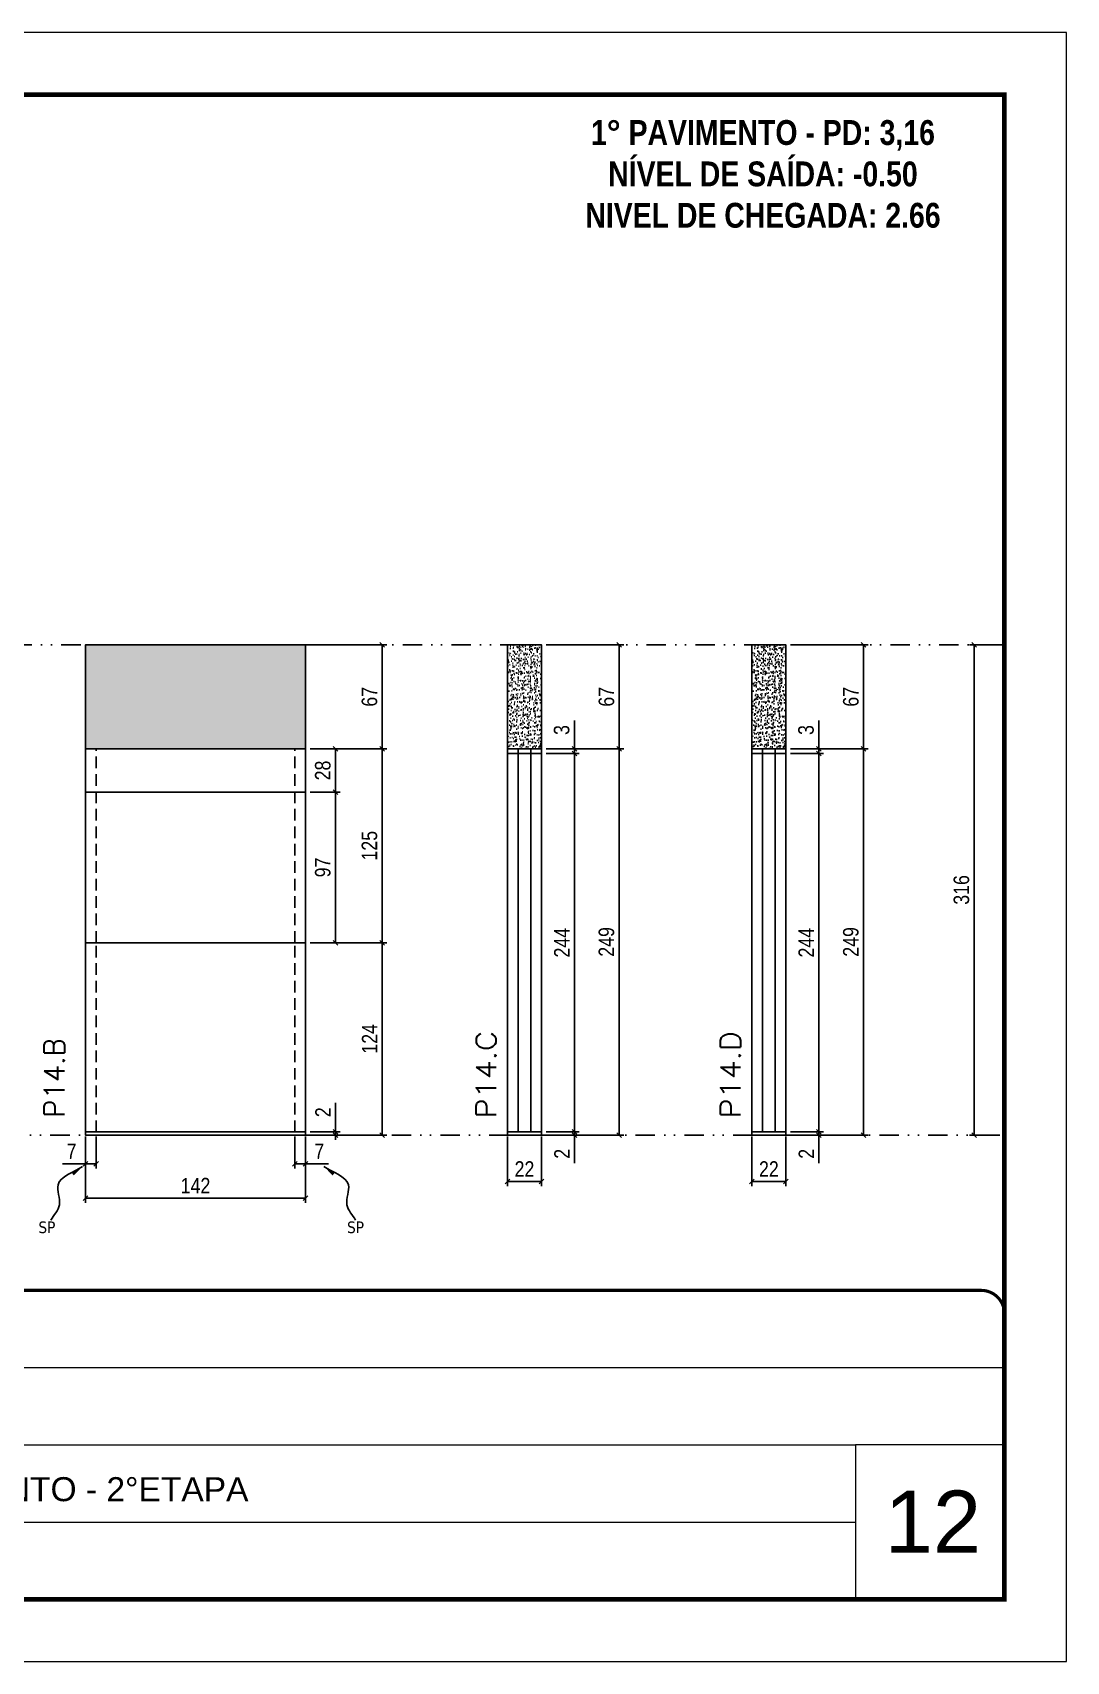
# Model space of a CAD drawing. Extents: x 14400 to 20667, y -21631 to 6985.
# Drawn here: x 20000 to 20667, y 3638 to 4688 of the extents above; entities that cross this region are included whole.
import ezdxf

# ---------------------------------------------------------------- set-up
doc = ezdxf.new("R2010")
doc.units = 0
for name, pattern in [('CONTINUO', [0]), ('DASHED', [0.75, 0.5, -0.25]), ('DIVIDE2', [0.625, 0.25, -0.125, 0, -0.125, 0, -0.125]), ('HIDDEN', [0.375, 0.25, -0.125])]:
    doc.linetypes.add(name, pattern=pattern)
for name, color, linetype, lineweight in [('CARIMBO', 255, 'Continuous', 9), ('Folhas', 255, 'Continuous', 9), ('SARRAFO DE PRESSAO', 251, 'DASHED', 9), ('Texto Seção', 7, 'Continuous', 15)]:
    doc.layers.add(name, color=color, linetype=linetype, lineweight=lineweight)
for name, color, linetype in [('COTA', 241, 'Continuous'), ('NOMENCLATURA', 7, 'Continuous'), ('Nível', 160, 'Continuous'), ('Painéis', 200, 'Continuous'), ('SARR_2.2x7', 40, 'Continuous'), ('texto', 7, 'Continuous')]:
    doc.layers.add(name, color=color, linetype=linetype)
doc.styles.add('ARIAL', font='arial.ttf')
doc.styles.add('COTA TECNICA', font='techl___.ttf', dxfattribs={"height": 10})
doc.styles.add('COTA TECNICA-50', font='techl___.ttf', dxfattribs={"height": 10})
doc.styles.add('REGUA-120', font='ROMANS.shx', dxfattribs={"height": 15})
doc.styles.add('ROMANC', font='techb___.ttf', dxfattribs={"height": 2.5})
doc.styles.get("Standard").update_dxf_attribs({"font": 'arial.ttf'})
doc.dimstyles.new('COTA PAINEL-50', dxfattribs={"dimtxt": 10, "dimasz": 3, "dimexe": 3, "dimexo": 3, "dimgap": 3, "dimtad": 1, "dimdec": 1, "dimzin": 12, "dimdsep": 46, "dimtxsty": 'COTA TECNICA-50', "dimblk1": 'OBLIQUE', "dimblk2": 'OBLIQUE', "dimsah": 1, "dimcen": 0.9, "dimclrd": 4, "dimclre": 4, "dimclrt": 240, "dimadec": 1, "dimazin": 3, "dimtfac": 1, "dimtdec": 1, "dimtmove": 0, "dimatfit": 3, "dimfxl": 1, "dimtolj": 1, "dimtzin": 12, "dimarcsym": 0})
doc.dimstyles.new('PAINEL', dxfattribs={"dimtxt": 10, "dimasz": 3, "dimexe": 3, "dimexo": 3, "dimgap": 3, "dimtad": 1, "dimdec": 1, "dimzin": 12, "dimdsep": 46, "dimtxsty": 'COTA TECNICA', "dimblk1": 'OBLIQUE', "dimblk2": 'OBLIQUE', "dimsah": 1, "dimcen": 0.9, "dimclrd": 4, "dimclre": 4, "dimclrt": 240, "dimadec": 1, "dimazin": 3, "dimtfac": 1, "dimtdec": 1, "dimtmove": 0, "dimatfit": 3, "dimfxl": 1, "dimtolj": 1, "dimtzin": 12, "dimarcsym": 0})
doc.dimstyles.get("Standard").update_dxf_attribs({"dimtxt": 0.18, "dimasz": 0.18, "dimexe": 0.18, "dimexo": 0.0625, "dimgap": 0.09, "dimtad": 0, "dimtih": 1, "dimtoh": 1, "dimdec": 4, "dimzin": 0, "dimdsep": 46, "dimtxsty": 'Standard', "dimcen": 0.09, "dimadec": 0, "dimazin": 0, "dimtfac": 1, "dimtdec": 4, "dimtofl": 0, "dimtmove": 0, "dimatfit": 3, "dimfxl": 1, "dimtolj": 1, "dimtzin": 0, "dimarcsym": 0})

# ---------------------------------------------------------------- blocks, each defined once
blk = doc.blocks.new('9999999999')
at = {"color": 30, "linetype": 'CONTINUO'}
for p, q in [((98564.6, 34379.6), (99584, 34379.6)), ((98564.6, 34329.8), (99488, 34329.8)), ((99584, 34329.8), (99488, 34329.8)), ((99488, 34329.8), (99488, 34230.2)), ((98564.6, 34280), (99488, 34280))]:
    blk.add_line(p, q, dxfattribs=at)
at = {"color": 30, "linetype": 'CONTINUO', "const_width": 2}
blk.add_lwpolyline([(99584, 34230.2), (99584, 34414.4, 0.414214), (99569, 34429.4), (98229, 34429.4, 0.414214), (98214, 34414.4), (98214, 34245.2, 0.414214), (98229, 34230.2), (99584, 34230.2)], format="xyb", dxfattribs=at)
at = {"layer": 'Folhas'}
blk.add_lwpolyline([(98139, 34190.2), (99624, 34190.2), (99624, 35240.2), (98139, 35240.2)], close=True, dxfattribs=at)
at = {"layer": 'Folhas', "color": 30, "const_width": 3}
blk.add_lwpolyline([(98214, 34230.2), (99584, 34230.2), (99584, 35200.2), (98214, 35200.2)], close=True, dxfattribs=at)
at = {"color": 7, "linetype": 'Continuous', "ltscale": 5, "style": 'ARIAL'}
blk.add_text('1°PAVIMENTO - 2°ETAPA', height=15.483, dxfattribs=at).set_placement((98837.7, 34293.5))
blk = doc.blocks.new('_Oblique')
at = {"color": 0, "linetype": 'ByBlock', "lineweight": -2}
blk.add_line((-0.5, -0.5), (0.5, 0.5), dxfattribs=at)
blk = doc.blocks.new('*D852')
at = {"layer": 'COTA', "color": 4, "lineweight": -2, "transparency": 16777216}
for p, q in [((20034.4, 3975.9), (20034.4, 3933.2)), ((20176.4, 3975.9), (20176.4, 3933.2)), ((20176.4, 3936.2), (20034.4, 3936.2))]:
    blk.add_line(p, q, dxfattribs=at)
at = {"layer": 'Defpoints', "color": 0, "transparency": 16777216}
for p in [(20034.4, 3978.9), (20176.4, 3978.9), (20034.4, 3936.2)]:
    blk.add_point(p, dxfattribs=at)
at = {"layer": 'COTA', "color": 4, "lineweight": -2, "transparency": 16777216, "xscale": 3, "yscale": 3, "zscale": 3, "rotation": 180}
blk.add_blockref('_Oblique', (20034.4, 3936.2), dxfattribs=at)
at = {"layer": 'COTA', "color": 4, "lineweight": -2, "transparency": 16777216, "xscale": 3, "yscale": 3, "zscale": 3}
blk.add_blockref('_Oblique', (20176.4, 3936.2), dxfattribs=at)
at = {"layer": 'COTA', "color": 240, "transparency": 16777216, "insert": (20105.4, 3944.3), "char_height": 10, "attachment_point": 5, "style": 'COTA TECNICA'}
blk.add_mtext('\\A1;142', dxfattribs=at)
blk = doc.blocks.new('*D853')
at = {"layer": 'COTA', "color": 4, "lineweight": -2, "transparency": 16777216}
for p, q in [((20169.4, 3975.9), (20169.4, 3955.4)), ((20176.4, 3973.9), (20176.4, 3955.4)), ((20169.4, 3958.4), (20176.4, 3958.4)), ((20176.4, 3958.4), (20191.1, 3958.4))]:
    blk.add_line(p, q, dxfattribs=at)
at = {"layer": 'Defpoints', "color": 0, "transparency": 16777216}
for p in [(20169.4, 3978.9), (20176.4, 3976.9), (20176.4, 3958.4)]:
    blk.add_point(p, dxfattribs=at)
at = {"layer": 'COTA', "color": 4, "lineweight": -2, "transparency": 16777216, "xscale": 3, "yscale": 3, "zscale": 3, "rotation": 180}
blk.add_blockref('_Oblique', (20169.4, 3958.4), dxfattribs=at)
at = {"layer": 'COTA', "color": 4, "lineweight": -2, "transparency": 16777216, "xscale": 3, "yscale": 3, "zscale": 3}
blk.add_blockref('_Oblique', (20176.4, 3958.4), dxfattribs=at)
at = {"layer": 'COTA', "color": 240, "transparency": 16777216, "insert": (20185.2, 3966.4), "char_height": 10, "attachment_point": 5, "style": 'COTA TECNICA-50'}
blk.add_mtext('\\A1;7', dxfattribs=at)
blk = doc.blocks.new('*D854')
at = {"layer": 'COTA', "color": 4, "lineweight": -2, "transparency": 16777216}
for p, q in [((20034.4, 3973.9), (20034.4, 3955.4)), ((20041.4, 3975.9), (20041.4, 3955.4)), ((20034.4, 3958.4), (20019.6, 3958.4)), ((20041.4, 3958.4), (20034.4, 3958.4))]:
    blk.add_line(p, q, dxfattribs=at)
at = {"layer": 'Defpoints', "color": 0, "transparency": 16777216}
for p in [(20034.4, 3976.9), (20041.4, 3978.9), (20034.4, 3958.4)]:
    blk.add_point(p, dxfattribs=at)
at = {"layer": 'COTA', "color": 4, "lineweight": -2, "transparency": 16777216, "xscale": 3, "yscale": 3, "zscale": 3, "rotation": 180}
blk.add_blockref('_Oblique', (20034.4, 3958.4), dxfattribs=at)
at = {"layer": 'COTA', "color": 4, "lineweight": -2, "transparency": 16777216, "xscale": 3, "yscale": 3, "zscale": 3}
blk.add_blockref('_Oblique', (20041.4, 3958.4), dxfattribs=at)
at = {"layer": 'COTA', "color": 240, "transparency": 16777216, "insert": (20025.5, 3966.4), "char_height": 10, "attachment_point": 5, "style": 'COTA TECNICA-50'}
blk.add_mtext('\\A1;7', dxfattribs=at)
blk = doc.blocks.new('*D868')
at = {"layer": 'COTA', "color": 4, "linetype": 'ByBlock', "lineweight": -2, "transparency": 16777216}
for p, q in [((20179.4, 4100.9), (20228.7, 4100.9)), ((20225.7, 3976.9), (20225.7, 4100.9)), ((20179.4, 3976.9), (20228.7, 3976.9))]:
    blk.add_line(p, q, dxfattribs=at)
at = {"layer": 'Defpoints', "color": 0, "linetype": 'ByBlock', "transparency": 16777216}
for p in [(20176.4, 4100.9), (20225.7, 4100.9), (20176.4, 3976.9)]:
    blk.add_point(p, dxfattribs=at)
at = {"layer": 'COTA', "color": 4, "linetype": 'ByBlock', "lineweight": -2, "transparency": 16777216, "xscale": 3, "yscale": 3, "zscale": 3}
for p, rotation in [((20225.7, 4100.9), 90), ((20225.7, 3976.9), 270)]:
    blk.add_blockref('_Oblique', p, dxfattribs=dict(at, rotation=rotation))
at = {"layer": 'COTA', "color": 240, "linetype": 'ByBlock', "transparency": 16777216, "insert": (20217.7, 4038.9), "char_height": 10, "attachment_point": 5, "rotation": 90, "style": 'COTA TECNICA'}
blk.add_mtext('\\A1;124', dxfattribs=at)
blk = doc.blocks.new('*D855')
at = {"layer": 'COTA', "color": 4, "lineweight": -2, "transparency": 16777216}
for p, q in [((20195.6, 3978.9), (20195.6, 3997.7)), ((20179.4, 3978.9), (20198.6, 3978.9)), ((20179.4, 3976.9), (20198.6, 3976.9)), ((20195.6, 3976.9), (20195.6, 3978.9)), ((20195.6, 3976.9), (20195.6, 3973.9))]:
    blk.add_line(p, q, dxfattribs=at)
at = {"layer": 'Defpoints', "color": 0, "transparency": 16777216}
for p in [(20176.4, 3978.9), (20176.4, 3976.9), (20195.6, 3976.9)]:
    blk.add_point(p, dxfattribs=at)
at = {"layer": 'COTA', "color": 4, "lineweight": -2, "transparency": 16777216, "xscale": 3, "yscale": 3, "zscale": 3}
for p, rotation in [((20195.6, 3978.9), 270), ((20195.6, 3976.9), 90)]:
    blk.add_blockref('_Oblique', p, dxfattribs=dict(at, rotation=rotation))
at = {"layer": 'COTA', "color": 240, "transparency": 16777216, "insert": (20187.6, 3991.6), "char_height": 10, "attachment_point": 5, "rotation": 90, "style": 'COTA TECNICA-50'}
blk.add_mtext('\\A1;2', dxfattribs=at)
blk = doc.blocks.new('*D869')
at = {"layer": 'COTA', "color": 4, "linetype": 'ByBlock', "lineweight": -2, "transparency": 16777216}
for p, q in [((20179.4, 4100.9), (20228.7, 4100.9)), ((20225.7, 3976.9), (20225.7, 4100.9)), ((20179.4, 3976.9), (20228.7, 3976.9))]:
    blk.add_line(p, q, dxfattribs=at)
at = {"layer": 'Defpoints', "color": 0, "linetype": 'ByBlock', "transparency": 16777216}
for p in [(20176.4, 4100.9), (20225.7, 4100.9), (20176.4, 3976.9)]:
    blk.add_point(p, dxfattribs=at)
at = {"layer": 'COTA', "color": 4, "linetype": 'ByBlock', "lineweight": -2, "transparency": 16777216, "xscale": 3, "yscale": 3, "zscale": 3}
for p, rotation in [((20225.7, 4100.9), 90), ((20225.7, 3976.9), 270)]:
    blk.add_blockref('_Oblique', p, dxfattribs=dict(at, rotation=rotation))
at = {"layer": 'COTA', "color": 240, "linetype": 'ByBlock', "transparency": 16777216, "insert": (20217.7, 4038.9), "char_height": 10, "attachment_point": 5, "rotation": 90, "style": 'COTA TECNICA'}
blk.add_mtext('\\A1;124', dxfattribs=at)
blk = doc.blocks.new('*D856')
at = {"layer": 'COTA', "color": 4, "lineweight": -2, "transparency": 16777216}
for p, q in [((20464.1, 3975.9), (20464.1, 3944)), ((20486.1, 3975.9), (20486.1, 3944)), ((20464.1, 3947), (20486.1, 3947))]:
    blk.add_line(p, q, dxfattribs=at)
at = {"layer": 'Defpoints', "color": 0, "transparency": 16777216}
for p in [(20464.1, 3978.9), (20486.1, 3978.9), (20486.1, 3947)]:
    blk.add_point(p, dxfattribs=at)
at = {"layer": 'COTA', "color": 4, "lineweight": -2, "transparency": 16777216, "xscale": 3, "yscale": 3, "zscale": 3, "rotation": 180}
blk.add_blockref('_Oblique', (20464.1, 3947), dxfattribs=at)
at = {"layer": 'COTA', "color": 4, "lineweight": -2, "transparency": 16777216, "xscale": 3, "yscale": 3, "zscale": 3}
blk.add_blockref('_Oblique', (20486.1, 3947), dxfattribs=at)
at = {"layer": 'COTA', "color": 240, "transparency": 16777216, "insert": (20475.1, 3955), "char_height": 10, "attachment_point": 5, "style": 'COTA TECNICA'}
blk.add_mtext('\\A1;22', dxfattribs=at)
blk = doc.blocks.new('*D857')
at = {"layer": 'COTA', "color": 4, "lineweight": -2, "transparency": 16777216}
for p, q in [((20507.3, 3978.9), (20507.3, 3981.9)), ((20489.1, 3978.9), (20510.3, 3978.9)), ((20489.1, 3976.9), (20510.3, 3976.9)), ((20507.3, 3978.9), (20507.3, 3976.9)), ((20507.3, 3976.9), (20507.3, 3958.7))]:
    blk.add_line(p, q, dxfattribs=at)
at = {"layer": 'Defpoints', "color": 0, "transparency": 16777216}
for p in [(20486.1, 3978.9), (20486.1, 3976.9), (20507.3, 3978.9)]:
    blk.add_point(p, dxfattribs=at)
at = {"layer": 'COTA', "color": 4, "lineweight": -2, "transparency": 16777216, "xscale": 3, "yscale": 3, "zscale": 3}
for p, rotation in [((20507.3, 3978.9), 270), ((20507.3, 3976.9), 90)]:
    blk.add_blockref('_Oblique', p, dxfattribs=dict(at, rotation=rotation))
at = {"layer": 'COTA', "color": 240, "transparency": 16777216, "insert": (20499.3, 3964.8), "char_height": 10, "attachment_point": 5, "rotation": 90, "style": 'COTA TECNICA-50'}
blk.add_mtext('\\A1;2', dxfattribs=at)
blk = doc.blocks.new('*D858')
at = {"layer": 'COTA', "color": 4, "lineweight": -2, "transparency": 16777216}
for p, q in [((20489.1, 4225.9), (20539.1, 4225.9)), ((20536.1, 3976.9), (20536.1, 4225.9)), ((20489.1, 3976.9), (20539.1, 3976.9))]:
    blk.add_line(p, q, dxfattribs=at)
at = {"layer": 'Defpoints', "color": 0, "transparency": 16777216}
for p in [(20486.1, 4225.9), (20536.1, 4225.9), (20486.1, 3976.9)]:
    blk.add_point(p, dxfattribs=at)
at = {"layer": 'COTA', "color": 4, "lineweight": -2, "transparency": 16777216, "xscale": 3, "yscale": 3, "zscale": 3}
for p, rotation in [((20536.1, 4225.9), 90), ((20536.1, 3976.9), 270)]:
    blk.add_blockref('_Oblique', p, dxfattribs=dict(at, rotation=rotation))
at = {"layer": 'COTA', "color": 240, "transparency": 16777216, "insert": (20528, 4101.4), "char_height": 10, "attachment_point": 5, "rotation": 90, "style": 'COTA TECNICA-50'}
blk.add_mtext('\\A1;249', dxfattribs=at)
blk = doc.blocks.new('*D870')
at = {"layer": 'COTA', "color": 4, "lineweight": -2, "transparency": 16777216}
for p, q in [((20489.1, 4292.9), (20539.1, 4292.9)), ((20536.1, 4225.9), (20536.1, 4292.9)), ((20489.1, 4225.9), (20539.1, 4225.9))]:
    blk.add_line(p, q, dxfattribs=at)
at = {"layer": 'Defpoints', "color": 0, "transparency": 16777216}
for p in [(20486.1, 4292.9), (20536.1, 4292.9), (20486.1, 4225.9)]:
    blk.add_point(p, dxfattribs=at)
at = {"layer": 'COTA', "color": 4, "lineweight": -2, "transparency": 16777216, "xscale": 3, "yscale": 3, "zscale": 3}
for p, rotation in [((20536.1, 4292.9), 90), ((20536.1, 4225.9), 270)]:
    blk.add_blockref('_Oblique', p, dxfattribs=dict(at, rotation=rotation))
at = {"layer": 'COTA', "color": 240, "transparency": 16777216, "insert": (20528, 4259.4), "char_height": 10, "attachment_point": 5, "rotation": 90, "style": 'COTA TECNICA'}
blk.add_mtext('\\A1;67', dxfattribs=at)
blk = doc.blocks.new('*D871')
at = {"layer": 'COTA', "color": 4, "lineweight": -2, "transparency": 16777216}
for p, q in [((20179.4, 4225.9), (20228.7, 4225.9)), ((20225.7, 4100.9), (20225.7, 4225.9)), ((20179.4, 4100.9), (20228.7, 4100.9))]:
    blk.add_line(p, q, dxfattribs=at)
at = {"layer": 'Defpoints', "color": 0, "transparency": 16777216}
for p in [(20176.4, 4225.9), (20225.7, 4225.9), (20176.4, 4100.9)]:
    blk.add_point(p, dxfattribs=at)
at = {"layer": 'COTA', "color": 4, "lineweight": -2, "transparency": 16777216, "xscale": 3, "yscale": 3, "zscale": 3}
for p, rotation in [((20225.7, 4225.9), 90), ((20225.7, 4100.9), 270)]:
    blk.add_blockref('_Oblique', p, dxfattribs=dict(at, rotation=rotation))
at = {"layer": 'COTA', "color": 240, "transparency": 16777216, "insert": (20217.6, 4163.4), "char_height": 10, "attachment_point": 5, "rotation": 90, "style": 'COTA TECNICA'}
blk.add_mtext('\\A1;125', dxfattribs=at)
blk = doc.blocks.new('*D872')
at = {"layer": 'COTA', "color": 4, "lineweight": -2, "transparency": 16777216}
for p, q in [((20179.4, 4197.9), (20198.6, 4197.9)), ((20195.6, 4100.9), (20195.6, 4197.9)), ((20179.4, 4100.9), (20198.6, 4100.9))]:
    blk.add_line(p, q, dxfattribs=at)
at = {"layer": 'Defpoints', "color": 0, "transparency": 16777216}
for p in [(20176.4, 4197.9), (20195.6, 4197.9), (20176.4, 4100.9)]:
    blk.add_point(p, dxfattribs=at)
at = {"layer": 'COTA', "color": 4, "lineweight": -2, "transparency": 16777216, "xscale": 3, "yscale": 3, "zscale": 3}
for p, rotation in [((20195.6, 4197.9), 90), ((20195.6, 4100.9), 270)]:
    blk.add_blockref('_Oblique', p, dxfattribs=dict(at, rotation=rotation))
at = {"layer": 'COTA', "color": 240, "transparency": 16777216, "insert": (20187.5, 4149.4), "char_height": 10, "attachment_point": 5, "rotation": 90, "style": 'COTA TECNICA'}
blk.add_mtext('\\A1;97', dxfattribs=at)
blk = doc.blocks.new('*D873')
at = {"layer": 'COTA', "color": 4, "lineweight": -2, "transparency": 16777216}
for p, q in [((20179.4, 4225.9), (20198.6, 4225.9)), ((20195.6, 4197.9), (20195.6, 4225.9)), ((20179.4, 4197.9), (20198.6, 4197.9))]:
    blk.add_line(p, q, dxfattribs=at)
at = {"layer": 'Defpoints', "color": 0, "transparency": 16777216}
for p in [(20176.4, 4225.9), (20195.6, 4225.9), (20176.4, 4197.9)]:
    blk.add_point(p, dxfattribs=at)
at = {"layer": 'COTA', "color": 4, "lineweight": -2, "transparency": 16777216, "xscale": 3, "yscale": 3, "zscale": 3}
for p, rotation in [((20195.6, 4225.9), 90), ((20195.6, 4197.9), 270)]:
    blk.add_blockref('_Oblique', p, dxfattribs=dict(at, rotation=rotation))
at = {"layer": 'COTA', "color": 240, "transparency": 16777216, "insert": (20187.5, 4211.9), "char_height": 10, "attachment_point": 5, "rotation": 90, "style": 'COTA TECNICA'}
blk.add_mtext('\\A1;28', dxfattribs=at)
blk = doc.blocks.new('*D874')
at = {"layer": 'COTA', "color": 4, "lineweight": -2, "transparency": 16777216}
for p, q in [((20179.4, 4292.9), (20228.7, 4292.9)), ((20225.7, 4225.9), (20225.7, 4292.9)), ((20179.4, 4225.9), (20228.7, 4225.9))]:
    blk.add_line(p, q, dxfattribs=at)
at = {"layer": 'Defpoints', "color": 0, "transparency": 16777216}
for p in [(20176.4, 4292.9), (20225.7, 4292.9), (20176.4, 4225.9)]:
    blk.add_point(p, dxfattribs=at)
at = {"layer": 'COTA', "color": 4, "lineweight": -2, "transparency": 16777216, "xscale": 3, "yscale": 3, "zscale": 3}
for p, rotation in [((20225.7, 4292.9), 90), ((20225.7, 4225.9), 270)]:
    blk.add_blockref('_Oblique', p, dxfattribs=dict(at, rotation=rotation))
at = {"layer": 'COTA', "color": 240, "transparency": 16777216, "insert": (20217.6, 4259.4), "char_height": 10, "attachment_point": 5, "rotation": 90, "style": 'COTA TECNICA'}
blk.add_mtext('\\A1;67', dxfattribs=at)
blk = doc.blocks.new('*D878')
at = {"layer": 'COTA', "color": 4, "lineweight": -2, "transparency": 16777216}
for p, q in [((20489.1, 4222.9), (20510.3, 4222.9)), ((20507.3, 3978.9), (20507.3, 4222.9)), ((20489.1, 3978.9), (20510.3, 3978.9))]:
    blk.add_line(p, q, dxfattribs=at)
at = {"layer": 'Defpoints', "color": 0, "transparency": 16777216}
for p in [(20486.1, 4222.9), (20507.3, 4222.9), (20486.1, 3978.9)]:
    blk.add_point(p, dxfattribs=at)
at = {"layer": 'COTA', "color": 4, "lineweight": -2, "transparency": 16777216, "xscale": 3, "yscale": 3, "zscale": 3}
for p, rotation in [((20507.3, 4222.9), 90), ((20507.3, 3978.9), 270)]:
    blk.add_blockref('_Oblique', p, dxfattribs=dict(at, rotation=rotation))
at = {"layer": 'COTA', "color": 240, "transparency": 16777216, "insert": (20499.2, 4100.9), "char_height": 10, "attachment_point": 5, "rotation": 90, "style": 'COTA TECNICA'}
blk.add_mtext('\\A1;244', dxfattribs=at)
blk = doc.blocks.new('*D863')
at = {"layer": 'COTA', "color": 4, "lineweight": -2, "transparency": 16777216}
for p, q in [((20306.5, 3975.9), (20306.5, 3944)), ((20328.5, 3975.9), (20328.5, 3944)), ((20306.5, 3947), (20328.5, 3947))]:
    blk.add_line(p, q, dxfattribs=at)
at = {"layer": 'Defpoints', "color": 0, "transparency": 16777216}
for p in [(20306.5, 3978.9), (20328.5, 3978.9), (20328.5, 3947)]:
    blk.add_point(p, dxfattribs=at)
at = {"layer": 'COTA', "color": 4, "lineweight": -2, "transparency": 16777216, "xscale": 3, "yscale": 3, "zscale": 3, "rotation": 180}
blk.add_blockref('_Oblique', (20306.5, 3947), dxfattribs=at)
at = {"layer": 'COTA', "color": 4, "lineweight": -2, "transparency": 16777216, "xscale": 3, "yscale": 3, "zscale": 3}
blk.add_blockref('_Oblique', (20328.5, 3947), dxfattribs=at)
at = {"layer": 'COTA', "color": 240, "transparency": 16777216, "insert": (20317.5, 3955), "char_height": 10, "attachment_point": 5, "style": 'COTA TECNICA'}
blk.add_mtext('\\A1;22', dxfattribs=at)
blk = doc.blocks.new('*D864')
at = {"layer": 'COTA', "color": 4, "lineweight": -2, "transparency": 16777216}
for p, q in [((20349.7, 3978.9), (20349.7, 3981.9)), ((20331.5, 3978.9), (20352.7, 3978.9)), ((20331.5, 3976.9), (20352.7, 3976.9)), ((20349.7, 3978.9), (20349.7, 3976.9)), ((20349.7, 3976.9), (20349.7, 3958.7))]:
    blk.add_line(p, q, dxfattribs=at)
at = {"layer": 'Defpoints', "color": 0, "transparency": 16777216}
for p in [(20328.5, 3978.9), (20328.5, 3976.9), (20349.7, 3978.9)]:
    blk.add_point(p, dxfattribs=at)
at = {"layer": 'COTA', "color": 4, "lineweight": -2, "transparency": 16777216, "xscale": 3, "yscale": 3, "zscale": 3}
for p, rotation in [((20349.7, 3978.9), 270), ((20349.7, 3976.9), 90)]:
    blk.add_blockref('_Oblique', p, dxfattribs=dict(at, rotation=rotation))
at = {"layer": 'COTA', "color": 240, "transparency": 16777216, "insert": (20341.7, 3964.8), "char_height": 10, "attachment_point": 5, "rotation": 90, "style": 'COTA TECNICA-50'}
blk.add_mtext('\\A1;2', dxfattribs=at)
blk = doc.blocks.new('*D865')
at = {"layer": 'COTA', "color": 4, "lineweight": -2, "transparency": 16777216}
for p, q in [((20331.5, 4225.9), (20381.5, 4225.9)), ((20378.5, 3976.9), (20378.5, 4225.9)), ((20331.5, 3976.9), (20381.5, 3976.9))]:
    blk.add_line(p, q, dxfattribs=at)
at = {"layer": 'Defpoints', "color": 0, "transparency": 16777216}
for p in [(20328.5, 4225.9), (20378.5, 4225.9), (20328.5, 3976.9)]:
    blk.add_point(p, dxfattribs=at)
at = {"layer": 'COTA', "color": 4, "lineweight": -2, "transparency": 16777216, "xscale": 3, "yscale": 3, "zscale": 3}
for p, rotation in [((20378.5, 4225.9), 90), ((20378.5, 3976.9), 270)]:
    blk.add_blockref('_Oblique', p, dxfattribs=dict(at, rotation=rotation))
at = {"layer": 'COTA', "color": 240, "transparency": 16777216, "insert": (20370.4, 4101.4), "char_height": 10, "attachment_point": 5, "rotation": 90, "style": 'COTA TECNICA-50'}
blk.add_mtext('\\A1;249', dxfattribs=at)
blk = doc.blocks.new('*D879')
at = {"layer": 'COTA', "color": 4, "lineweight": -2, "transparency": 16777216}
for p, q in [((20331.5, 4292.9), (20381.5, 4292.9)), ((20378.5, 4225.9), (20378.5, 4292.9)), ((20331.5, 4225.9), (20381.5, 4225.9))]:
    blk.add_line(p, q, dxfattribs=at)
at = {"layer": 'Defpoints', "color": 0, "transparency": 16777216}
for p in [(20328.5, 4292.9), (20378.5, 4292.9), (20328.5, 4225.9)]:
    blk.add_point(p, dxfattribs=at)
at = {"layer": 'COTA', "color": 4, "lineweight": -2, "transparency": 16777216, "xscale": 3, "yscale": 3, "zscale": 3}
for p, rotation in [((20378.5, 4292.9), 90), ((20378.5, 4225.9), 270)]:
    blk.add_blockref('_Oblique', p, dxfattribs=dict(at, rotation=rotation))
at = {"layer": 'COTA', "color": 240, "transparency": 16777216, "insert": (20370.4, 4259.4), "char_height": 10, "attachment_point": 5, "rotation": 90, "style": 'COTA TECNICA'}
blk.add_mtext('\\A1;67', dxfattribs=at)
blk = doc.blocks.new('*D880')
at = {"layer": 'COTA', "color": 4, "lineweight": -2, "transparency": 16777216}
for p, q in [((20331.5, 4222.9), (20352.7, 4222.9)), ((20349.7, 3978.9), (20349.7, 4222.9)), ((20331.5, 3978.9), (20352.7, 3978.9))]:
    blk.add_line(p, q, dxfattribs=at)
at = {"layer": 'Defpoints', "color": 0, "transparency": 16777216}
for p in [(20328.5, 4222.9), (20349.7, 4222.9), (20328.5, 3978.9)]:
    blk.add_point(p, dxfattribs=at)
at = {"layer": 'COTA', "color": 4, "lineweight": -2, "transparency": 16777216, "xscale": 3, "yscale": 3, "zscale": 3}
for p, rotation in [((20349.7, 4222.9), 90), ((20349.7, 3978.9), 270)]:
    blk.add_blockref('_Oblique', p, dxfattribs=dict(at, rotation=rotation))
at = {"layer": 'COTA', "color": 240, "transparency": 16777216, "insert": (20341.6, 4100.9), "char_height": 10, "attachment_point": 5, "rotation": 90, "style": 'COTA TECNICA'}
blk.add_mtext('\\A1;244', dxfattribs=at)
blk = doc.blocks.new('*D866')
at = {"layer": 'COTA', "color": 4, "lineweight": -2, "transparency": 16777216}
for p, q in [((20624, 4292.9), (20604.5, 4292.9)), ((20607.5, 3976.9), (20607.5, 4292.9)), ((20624, 3976.9), (20604.5, 3976.9))]:
    blk.add_line(p, q, dxfattribs=at)
at = {"layer": 'Defpoints', "color": 0, "transparency": 16777216}
for p in [(20607.5, 4292.9), (20627, 4292.9), (20627, 3976.9)]:
    blk.add_point(p, dxfattribs=at)
at = {"layer": 'COTA', "color": 4, "lineweight": -2, "transparency": 16777216, "xscale": 3, "yscale": 3, "zscale": 3}
for p, rotation in [((20607.5, 4292.9), 90), ((20607.5, 3976.9), 270)]:
    blk.add_blockref('_Oblique', p, dxfattribs=dict(at, rotation=rotation))
at = {"layer": 'COTA', "color": 240, "transparency": 16777216, "insert": (20599.3, 4134.9), "char_height": 10, "attachment_point": 5, "rotation": 90, "style": 'COTA TECNICA'}
blk.add_mtext('\\A1;316', dxfattribs=at)
blk = doc.blocks.new('*D881')
at = {"layer": 'COTA', "color": 4, "lineweight": -2, "transparency": 16777216}
for p, q in [((20507.3, 4225.9), (20507.3, 4244.2)), ((20489.1, 4225.9), (20510.3, 4225.9)), ((20489.1, 4222.9), (20510.3, 4222.9)), ((20507.3, 4222.9), (20507.3, 4225.9)), ((20507.3, 4222.9), (20507.3, 4219.9))]:
    blk.add_line(p, q, dxfattribs=at)
at = {"layer": 'Defpoints', "color": 0, "transparency": 16777216}
for p in [(20486.1, 4225.9), (20486.1, 4222.9), (20507.3, 4225.9)]:
    blk.add_point(p, dxfattribs=at)
at = {"layer": 'COTA', "color": 4, "lineweight": -2, "transparency": 16777216, "xscale": 3, "yscale": 3, "zscale": 3}
for p, rotation in [((20507.3, 4225.9), 270), ((20507.3, 4222.9), 90)]:
    blk.add_blockref('_Oblique', p, dxfattribs=dict(at, rotation=rotation))
at = {"layer": 'COTA', "color": 240, "transparency": 16777216, "insert": (20499.1, 4238), "char_height": 10, "attachment_point": 5, "rotation": 90, "style": 'COTA TECNICA'}
blk.add_mtext('\\A1;3', dxfattribs=at)
blk = doc.blocks.new('*D882')
at = {"layer": 'COTA', "color": 4, "lineweight": -2, "transparency": 16777216}
for p, q in [((20349.7, 4225.9), (20349.7, 4244.2)), ((20331.5, 4225.9), (20352.7, 4225.9)), ((20331.5, 4222.9), (20352.7, 4222.9)), ((20349.7, 4222.9), (20349.7, 4225.9)), ((20349.7, 4222.9), (20349.7, 4219.9))]:
    blk.add_line(p, q, dxfattribs=at)
at = {"layer": 'Defpoints', "color": 0, "transparency": 16777216}
for p in [(20328.5, 4225.9), (20328.5, 4222.9), (20349.7, 4225.9)]:
    blk.add_point(p, dxfattribs=at)
at = {"layer": 'COTA', "color": 4, "lineweight": -2, "transparency": 16777216, "xscale": 3, "yscale": 3, "zscale": 3}
for p, rotation in [((20349.7, 4225.9), 270), ((20349.7, 4222.9), 90)]:
    blk.add_blockref('_Oblique', p, dxfattribs=dict(at, rotation=rotation))
at = {"layer": 'COTA', "color": 240, "transparency": 16777216, "insert": (20341.5, 4238), "char_height": 10, "attachment_point": 5, "rotation": 90, "style": 'COTA TECNICA'}
blk.add_mtext('\\A1;3', dxfattribs=at)

msp = doc.modelspace()

# ---------------------------------------------------------------- hatches: boundary and pattern name
at = {"layer": 'COTA'}
h = msp.add_hatch(dxfattribs=at)
h.set_pattern_fill('AR-CONC', color=256, scale=0.03)
h.set_pattern_definition([(50, (3460.3513, -1148.575), (5.4655401, -0.4781726), [0.5715, -6.2865]), (355, (3460.351, -1148.575), (-1.0573026, 5.7317054), [0.4572, -5.0292175]), (100.451445, (3460.807, -1148.615), (4.4082374, 5.2535326), [0.4857003, -5.3427073]), (46.1842, (3460.351, -1147.051), (8.1323712, -1.2612698), [0.85725, -9.42975]), (96.63556, (3461.029, -1147.156), (7.122124, 7.4227837), [0.7285507, -8.0140682]), (351.18415, (3460.351, -1147.051), (7.122124, 7.4227837), [0.685799, -7.543792]), (21, (3461.1133, -1147.432), (4.5484317, -3.067956), [0.5715, -6.2865]), (326, (3461.113, -1147.432), (1.8540609, 5.525639), [0.4572, -5.0292]), (71.451445, (3461.4923, -1147.688), (6.4024926, 2.457683), [0.4857003, -5.3426981]), (37.5, (3460.3513, -1148.5751), (0.0926581, 2.53665117), [0, -4.96824, 0, -5.1054, 0, -5.04825]), (7.5, (3460.3513, -1148.575), (2.00458988, 3.00541724), [0, -2.91084, 0, -4.85394, 0, -1.92405]), (327.5, (3458.652, -1148.5751), (4.06771786, -0.17186232), [0, -1.905, 0, -5.9436, 0, -7.8867]), (317.5, (3457.89, -1148.575), (4.44387544, 0.7627947), [0, -2.4765, 0, -3.94716, 0, -5.6007])])
h.paths.add_polyline_path([(20176.36, 4292.86), (20034.36, 4292.86), (20034.36, 4225.86), (20176.36, 4225.86)])
h = msp.add_hatch(dxfattribs=at)
h.set_pattern_fill('AR-CONC', color=256, scale=0.03)
h.set_pattern_definition([(50, (1566.462, 0), (5.4655401, -0.4781726), [0.5715, -6.2865]), (355, (1566.462, 0), (-1.0573026, 5.7317054), [0.4572, -5.0292175]), (100.451445, (1566.9176, -0.04), (4.4082374, 5.2535326), [0.4857003, -5.3427073]), (46.1842, (1566.462, 1.524), (8.1323712, -1.2612698), [0.85725, -9.42975]), (96.635558, (1567.14, 1.419), (7.122124, 7.4227837), [0.7285507, -8.0140682]), (351.18415, (1566.462, 1.524), (7.122124, 7.4227837), [0.685799, -7.543792]), (21, (1567.224, 1.143), (4.5484317, -3.0679559), [0.5715, -6.2865]), (326, (1567.224, 1.143), (1.8540609, 5.525639), [0.4572, -5.0292]), (71.451445, (1567.603, 0.8873), (6.4024926, 2.457683), [0.4857003, -5.3426981]), (37.5, (1566.4621, 0), (0.0926581, 2.53665117), [0, -4.96824, 0, -5.1054, 0, -5.04825]), (7.5, (1566.462, 0), (2.00458988, 3.00541724), [0, -2.91084, 0, -4.85394, 0, -1.92405]), (327.5, (1564.7629, 0), (4.06771786, -0.17186232), [0, -1.905, 0, -5.9436, 0, -7.8867]), (317.5, (1564.001, 0), (4.44387544, 0.7627947), [0, -2.4765, 0, -3.94716, 0, -5.6007])])
h.paths.add_polyline_path([(20328.52, 4292.86), (20306.52, 4292.86), (20306.52, 4225.86), (20328.52, 4225.86)])
h = msp.add_hatch(dxfattribs=at)
h.set_pattern_fill('AR-CONC', color=256, scale=0.03)
h.set_pattern_definition([(50, (1724.0388, 0), (5.4655401, -0.4781726), [0.5715, -6.2865]), (355, (1724.039, 0), (-1.0573026, 5.7317054), [0.4572, -5.0292175]), (100.451445, (1724.494, -0.04), (4.4082374, 5.2535326), [0.4857003, -5.3427073]), (46.1842, (1724.039, 1.524), (8.1323712, -1.2612698), [0.85725, -9.42975]), (96.635558, (1724.7164, 1.419), (7.122124, 7.4227837), [0.7285507, -8.0140682]), (351.18415, (1724.039, 1.524), (7.122124, 7.4227837), [0.685799, -7.543792]), (21, (1724.8008, 1.143), (4.5484317, -3.0679559), [0.5715, -6.2865]), (326, (1724.801, 1.143), (1.8540609, 5.525639), [0.4572, -5.0292]), (71.451445, (1725.18, 0.8873), (6.4024926, 2.457683), [0.4857003, -5.3426981]), (37.5, (1724.0388, 0), (0.0926581, 2.53665117), [0, -4.96824, 0, -5.1054, 0, -5.04825]), (7.5, (1724.0388, 0), (2.00458988, 3.00541724), [0, -2.91084, 0, -4.85394, 0, -1.92405]), (327.5, (1722.3395, 0), (4.06771786, -0.17186232), [0, -1.905, 0, -5.9436, 0, -7.8867]), (317.5, (1721.5775, 0), (4.44387544, 0.7627947), [0, -2.4765, 0, -3.94716, 0, -5.6007])])
h.paths.add_polyline_path([(20486.09, 4292.86), (20464.09, 4292.86), (20464.09, 4225.86), (20486.09, 4225.86)])

# ---------------------------------------------------------------- linework, layer by layer
for points in [[(20034.36, 4225.86), (20176.36, 4225.86), (20176.36, 4292.86), (20034.36, 4292.86)], [(20306.52, 4225.86), (20328.52, 4225.86), (20328.52, 4292.86), (20306.52, 4292.86)], [(20464.09, 4225.86), (20486.09, 4225.86), (20486.09, 4292.86), (20464.09, 4292.86)]]:
    msp.add_lwpolyline(points, close=True, dxfattribs=at)
at = {"layer": 'Nível', "color": 4, "linetype": 'DIVIDE2', "ltscale": 50}
for p, q in [((19704.36, 4292.86), (20626.97, 4292.86)), ((19256.97, 3976.86), (20626.97, 3976.86))]:
    msp.add_line(p, q, dxfattribs=at)
at = {"layer": 'Painéis'}
for p, q in [((20034.36, 4225.86), (20034.36, 3978.86)), ((20176.36, 4225.86), (20034.36, 4225.86)), ((20176.36, 3978.86), (20176.36, 4225.86)), ((20306.52, 4225.86), (20306.52, 3978.86)), ((20306.52, 4225.86), (20328.52, 4225.86)), ((20306.52, 4222.86), (20328.52, 4222.86)), ((20328.52, 4225.86), (20328.52, 3978.86)), ((20464.09, 4225.86), (20464.09, 3978.86)), ((20464.09, 4225.86), (20486.09, 4225.86)), ((20464.09, 4222.86), (20486.09, 4222.86)), ((20486.09, 4225.86), (20486.09, 3978.86)), ((20176.36, 4197.86), (20034.36, 4197.86)), ((20176.36, 4100.86), (20034.36, 4100.86)), ((20034.36, 3978.86), (20176.36, 3978.86)), ((20306.52, 3978.86), (20328.52, 3978.86)), ((20306.52, 3976.86), (20306.52, 3978.86)), ((20328.52, 3976.86), (20306.52, 3976.86)), ((20328.52, 3978.86), (20328.52, 3976.86)), ((20464.09, 3978.86), (20486.09, 3978.86)), ((20464.09, 3976.86), (20464.09, 3978.86)), ((20486.09, 3976.86), (20464.09, 3976.86)), ((20486.09, 3978.86), (20486.09, 3976.86))]:
    msp.add_line(p, q, dxfattribs=at)
msp.add_lwpolyline([(20176.36, 3978.86), (20034.36, 3978.86), (20034.36, 3976.86), (20176.36, 3976.86)], close=True, dxfattribs=at)
at = {"layer": 'SARR_2.2x7', "linetype": 'HIDDEN', "ltscale": 30}
for p, q in [((20041.36, 4100.86), (20041.36, 4225.86)), ((20169.36, 4100.86), (20169.36, 4225.86)), ((20041.36, 3978.86), (20041.36, 4100.86)), ((20169.36, 3978.86), (20169.36, 4100.86))]:
    msp.add_line(p, q, dxfattribs=at)
at = {"layer": 'SARR_2.2x7'}
for p, q in [((20313.52, 4225.86), (20313.52, 3978.86)), ((20321.52, 4225.86), (20321.52, 3978.86)), ((20471.09, 4225.86), (20471.09, 3978.86)), ((20479.09, 4225.86), (20479.09, 3978.86))]:
    msp.add_line(p, q, dxfattribs=at)

# ---------------------------------------------------------------- block references
at = {"layer": 'SARRAFO DE PRESSAO', "color": 6, "linetype": 'ByBlock'}
msp.add_blockref('9999999999', (-78957.01, -30552.63), dxfattribs=at)

# ---------------------------------------------------------------- texts
at = {"layer": 'CARIMBO', "style": 'ARIAL'}
msp.add_text('12', height=40, dxfattribs=at).set_placement((20549.83, 3707.72))
at = {"layer": 'NOMENCLATURA', "color": 2, "insert": (20471.29, 4631.16), "char_height": 16, "attachment_point": 2, "style": 'ROMANC'}
msp.add_mtext_dynamic_manual_height_columns('1° PAVIMENTO - PD: 3,16\\PNÍVEL DE SAÍDA: -0.50\\PNIVEL DE CHEGADA: 2.66', width=432.3511, gutter_width=1, heights=[0], dxfattribs=at)
at = {"layer": 'texto', "color": 0, "char_height": 7.5, "attachment_point": 5}
for insert in [(20009.58, 3917.37), (20208.6, 3917.37)]:
    msp.add_mtext('{\\fTahoma|b0|i0|c0|p34;\\C4;SP}', dxfattribs=dict(at, insert=insert))
at = {"layer": 'Texto Seção', "style": 'REGUA-120', "width": 1.1}
for s, p in [('P14.C', (20299.27, 3987.62)), ('P14.D', (20456.84, 3987.62))]:
    msp.add_text(s, height=13, rotation=90, dxfattribs=at).set_placement(p)
at = {"layer": 'Texto Seção', "insert": (20020.89, 3988.11), "char_height": 13, "width": 285.3299, "attachment_point": 7, "rotation": 90, "style": 'REGUA-120'}
msp.add_mtext('\\pt26;P14.B', dxfattribs=at)

# ---------------------------------------------------------------- dimensions: what is measured, and where the dimension line sits
at = {"layer": 'COTA'}
for base, p1, p2, angle, dimstyle, picture, middle in [((20225.72, 4292.86), (20176.36, 4225.86), (20176.36, 4292.86), 90, 'PAINEL', '*D874', (20217.62, 4259.36)), ((20378.51, 4292.86), (20328.52, 4225.86), (20328.52, 4292.86), 90, 'PAINEL', '*D879', (20370.4, 4259.36)), ((20536.08, 4292.86), (20486.09, 4225.86), (20486.09, 4292.86), 90, 'PAINEL', '*D870', (20527.98, 4259.36)), ((20607.51, 4292.86), (20626.97, 3976.86), (20626.97, 4292.86), 90, 'PAINEL', '*D866', (20599.29, 4134.86)), ((20349.71, 4225.86), (20328.52, 4222.86), (20328.52, 4225.86), 90, 'PAINEL', '*D882', (20341.49, 4238.03)), ((20507.29, 4225.86), (20486.09, 4222.86), (20486.09, 4225.86), 90, 'PAINEL', '*D881', (20499.07, 4238.03)), ((20225.72, 4225.86), (20176.36, 4100.86), (20176.36, 4225.86), 90, 'PAINEL', '*D871', (20217.62, 4163.36)), ((20378.51, 4225.86), (20328.52, 3976.86), (20328.52, 4225.86), 90, 'COTA PAINEL-50', '*D865', (20370.4, 4101.36)), ((20349.71, 4222.86), (20328.52, 3978.86), (20328.52, 4222.86), 90, 'PAINEL', '*D880', (20341.64, 4100.86)), ((20536.08, 4225.86), (20486.09, 3976.86), (20486.09, 4225.86), 90, 'COTA PAINEL-50', '*D858', (20527.98, 4101.36)), ((20507.29, 4222.86), (20486.09, 3978.86), (20486.09, 4222.86), 90, 'PAINEL', '*D878', (20499.21, 4100.86)), ((20195.62, 4197.86), (20176.36, 4100.86), (20176.36, 4197.86), 90, 'PAINEL', '*D872', (20187.51, 4149.36)), ((20034.36, 3958.35), (20041.36, 3978.86), (20034.36, 3976.86), 180, 'COTA PAINEL-50', '*D854', (20025.49, 3966.42))]:
    dim = msp.add_linear_dim(base=base, p1=p1, p2=p2, angle=angle, dimstyle=dimstyle, dxfattribs=at)
    dim.commit()
    dim.dimension.update_dxf_attribs({"geometry": picture, "text_midpoint": middle})
for base, p1, p2, angle, override, picture, middle in [((20195.62, 4225.86), (20176.36, 4197.86), (20176.36, 4225.86), 90, {"dimtmove": 1}, '*D873', (20187.52, 4211.86)), ((20034.36, 3936.18), (20176.36, 3978.86), (20034.36, 3978.86), 180, {"dimarcsym": 2}, '*D852', (20105.36, 3944.26))]:
    dim = msp.add_linear_dim(base=base, p1=p1, p2=p2, angle=angle, dimstyle='PAINEL', override=override, dxfattribs=at)
    dim.commit()
    dim.dimension.update_dxf_attribs({"geometry": picture, "text_midpoint": middle})
at = {"layer": 'COTA', "linetype": 'ByBlock'}
for picture in ['*D868', '*D869']:
    dim = msp.add_aligned_dim(p1=(20176.36, 3976.86), p2=(20176.36, 4100.86), distance=-49.37, dimstyle='PAINEL', dxfattribs=at)
    dim.commit()
    dim.dimension.update_dxf_attribs({"geometry": picture, "text_midpoint": (20217.65, 4038.86)})
at = {"layer": 'COTA'}
for base, p1, p2, picture, middle in [((20195.62, 3976.86), (20176.36, 3978.86), (20176.36, 3976.86), '*D855', (20195.62, 3991.61)), ((20349.71, 3978.86), (20328.52, 3976.86), (20328.52, 3978.86), '*D864', (20349.71, 3964.8)), ((20507.29, 3978.86), (20486.09, 3976.86), (20486.09, 3978.86), '*D857', (20507.29, 3964.8))]:
    dim = msp.add_linear_dim(base=base, p1=p1, p2=p2, angle=90, dimstyle='COTA PAINEL-50', dxfattribs=at)
    dim.commit()
    dim.dimension.update_dxf_attribs({"geometry": picture, "text_midpoint": middle, "dimtype": 160})
dim = msp.add_linear_dim(base=(20176.36, 3958.35), p1=(20169.36, 3978.86), p2=(20176.36, 3976.86), dimstyle='COTA PAINEL-50', dxfattribs=at)
dim.commit()
dim.dimension.update_dxf_attribs({"geometry": '*D853', "text_midpoint": (20185.22, 3966.42)})
for base, p1, p2, picture, middle in [((20328.52, 3946.97), (20306.52, 3978.86), (20328.52, 3978.86), '*D863', (20317.52, 3954.97)), ((20486.09, 3946.97), (20464.09, 3978.86), (20486.09, 3978.86), '*D856', (20475.09, 3954.97))]:
    dim = msp.add_linear_dim(base=base, p1=p1, p2=p2, dimstyle='PAINEL', override={"dimarcsym": 2}, dxfattribs=at)
    dim.commit()
    dim.dimension.update_dxf_attribs({"geometry": picture, "text_midpoint": middle})

# ---------------------------------------------------------------- leaders
at = {"layer": 'COTA', "path_type": 1}
for points in [[(20032.53, 3956.68), (20016.74, 3944.84), (20017.67, 3931.84), (20012.12, 3922.06)], [(20188.19, 3956.68), (20203.97, 3944.84), (20203.05, 3931.84), (20208.6, 3922.06)]]:
    msp.add_leader(points, dimstyle='Standard', override={"dimasz": 8}, dxfattribs=at)

doc.saveas('drawing.dxf')
